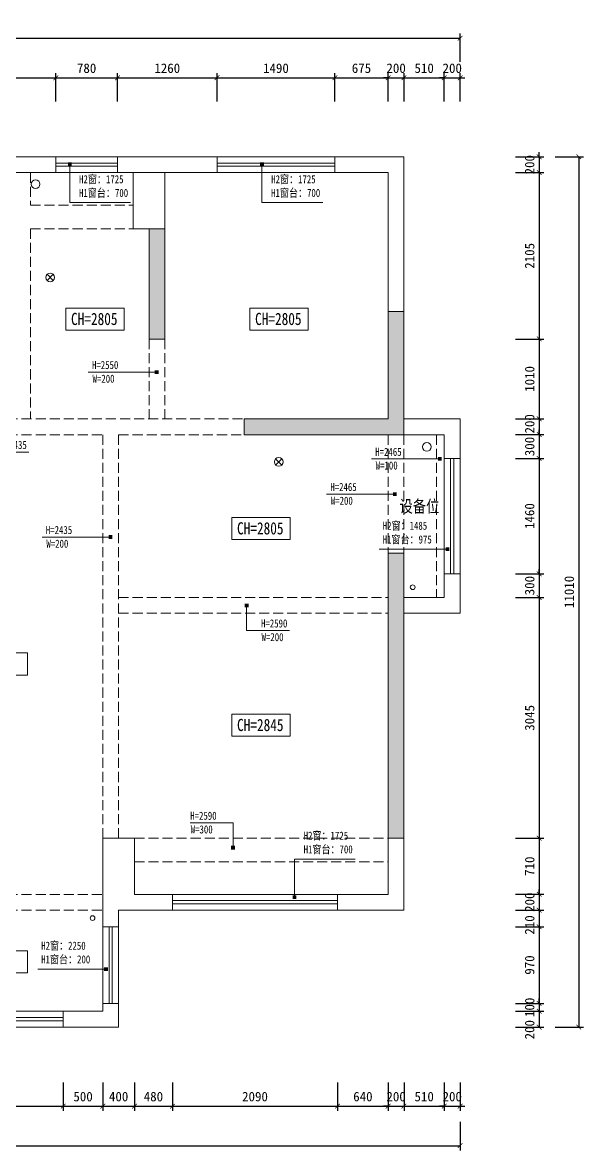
# Model space of a CAD drawing. Header units: millimetres. Extents: x -62697 to -46298, y 108369 to 122637.
# Drawn here: x -53393 to -46298, y 108369 to 122637 of the extents above; entities that cross this region are included whole.
import ezdxf

# ---------------------------------------------------------------- set-up
doc = ezdxf.new("R2010")
doc.units = ezdxf.units.MM
doc.linetypes.add('DASH', pattern=[8.89, 6.35, -2.54])
doc.linetypes.add('DASHED', pattern=[19.05, 12.7, -6.35])
doc.layers.get('Defpoints').update_dxf_attribs({"color": 250, "lineweight": 0})
for name, color, linetype, lineweight in [('BS-常规填充', 250, 'Continuous', 0), ('BS-柱', 5, 'Continuous', 0), ('BS-梁', 4, 'DASHED', 0), ('BS-窗', 3, 'Continuous', 0), ('DS-备用', 7, 'Continuous', 0), ('EM-给排水', 100, 'Continuous', 0), ('SH-文字', 50, 'Continuous', 0)]:
    doc.layers.add(name, color=color, linetype=linetype, lineweight=lineweight)
doc.layers.add('SH-尺寸', color=44, linetype='Continuous')
doc.styles.add('dop-S', font='SimSun.ttf')
doc.styles.add('仿宋', font='SimSun.ttf', dxfattribs={"width": 0.8})
doc.styles.add('宋体', font='SimSun.ttf', dxfattribs={"width": 0.8})
doc.dimstyles.new('60', dxfattribs={"dimscale": 60, "dimtxt": 2.5, "dimasz": 2, "dimexe": 1.25, "dimexo": 0.625, "dimtad": 1, "dimdec": 0, "dimdsep": 46, "dimtxsty": '宋体', "dimblk": 'ARCHTICK', "dimcen": 2.5, "dimclrd": 4, "dimclre": 4, "dimclrt": 2, "dimadec": 0, "dimazin": 0, "dimtfac": 1, "dimtdec": 0, "dimtix": 1, "dimtmove": 1, "dimatfit": 3, "dimfxl": 1, "dimarcsym": 0})
doc.dimstyles.new('dop.1：60', dxfattribs={"dimscale": 60, "dimtxt": 2, "dimasz": 1, "dimexe": 1, "dimexo": 1, "dimgap": 1, "dimtad": 1, "dimdec": 0, "dimrnd": 5, "dimdsep": 46, "dimtxsty": 'dop-S', "dimblk": 'ARCHTICK', "dimblk1": 'ARCHTICK', "dimblk2": 'ARCHTICK', "dimcen": 1, "dimclrd": 44, "dimclre": 44, "dimclrt": 50, "dimadec": 0, "dimazin": 0, "dimtfac": 1, "dimtdec": 0, "dimtix": 1, "dimtmove": 2, "dimatfit": 3, "dimldrblk": 'DOT', "dimfxl": 5, "dimfxlon": 1, "dimarcsym": 0})

# ---------------------------------------------------------------- blocks, each defined once
blk = doc.blocks.new('_ArchTick')
at = {"color": 44, "linetype": 'ByBlock', "const_width": 0.15}
blk.add_lwpolyline([(-0.5, -0.5), (0.5, 0.5)], dxfattribs=at)
blk = doc.blocks.new('*D12')
at = {"layer": 'Defpoints', "color": 0, "transparency": 16777216}
for p in [(-52973, 121939), (-54308, 121579), (-52973, 121579)]:
    blk.add_point(p, dxfattribs=at)
at = {"layer": 'SH-尺寸', "color": 44, "lineweight": -2, "transparency": 16777216}
for p, q in [((-54308, 121639), (-54308, 121999)), ((-52973, 121639), (-52973, 121999)), ((-54308, 121939), (-52973, 121939))]:
    blk.add_line(p, q, dxfattribs=at)
at = {"layer": 'SH-尺寸', "color": 44, "lineweight": -2, "transparency": 16777216, "xscale": 60, "yscale": 60, "zscale": 60, "rotation": 180}
blk.add_blockref('_ArchTick', (-54308, 121939), dxfattribs=at)
at = {"layer": 'SH-尺寸', "color": 44, "lineweight": -2, "transparency": 16777216, "xscale": 60, "yscale": 60, "zscale": 60}
blk.add_blockref('_ArchTick', (-52973, 121939), dxfattribs=at)
at = {"layer": 'SH-尺寸', "color": 50, "transparency": 16777216, "insert": (-53641, 122059), "char_height": 120, "attachment_point": 5, "style": 'dop-S'}
blk.add_mtext('1335', dxfattribs=at)
blk = doc.blocks.new('_Dot')
at = {"color": 2, "linetype": 'ByBlock', "lineweight": -2}
blk.add_line((-0.5, 0), (-1, 0), dxfattribs=at)
at = {"color": 2, "linetype": 'ByBlock', "const_width": 0.5}
blk.add_lwpolyline([(-0.25, 0, 1), (0.25, 0, 1)], format="xyb", close=True, dxfattribs=at)
blk = doc.blocks.new('*D13')
at = {"layer": 'Defpoints', "color": 0, "transparency": 16777216}
for p in [(-52193, 121939), (-52973, 121579), (-52193, 121579)]:
    blk.add_point(p, dxfattribs=at)
at = {"layer": 'SH-尺寸', "color": 44, "lineweight": -2, "transparency": 16777216}
for p, q in [((-52973, 121639), (-52973, 121999)), ((-52193, 121639), (-52193, 121999)), ((-52973, 121939), (-52193, 121939))]:
    blk.add_line(p, q, dxfattribs=at)
at = {"layer": 'SH-尺寸', "color": 44, "lineweight": -2, "transparency": 16777216, "xscale": 60, "yscale": 60, "zscale": 60, "rotation": 180}
blk.add_blockref('_ArchTick', (-52973, 121939), dxfattribs=at)
at = {"layer": 'SH-尺寸', "color": 44, "lineweight": -2, "transparency": 16777216, "xscale": 60, "yscale": 60, "zscale": 60}
blk.add_blockref('_ArchTick', (-52193, 121939), dxfattribs=at)
at = {"layer": 'SH-尺寸', "color": 50, "transparency": 16777216, "insert": (-52583, 122059), "char_height": 120, "attachment_point": 5, "style": 'dop-S'}
blk.add_mtext('780', dxfattribs=at)
blk = doc.blocks.new('*D14')
at = {"layer": 'Defpoints', "color": 0, "transparency": 16777216}
for p in [(-50933, 121939), (-52193, 121579), (-50933, 121579)]:
    blk.add_point(p, dxfattribs=at)
at = {"layer": 'SH-尺寸', "color": 44, "lineweight": -2, "transparency": 16777216}
for p, q in [((-52193, 121639), (-52193, 121999)), ((-50933, 121639), (-50933, 121999)), ((-52193, 121939), (-50933, 121939))]:
    blk.add_line(p, q, dxfattribs=at)
at = {"layer": 'SH-尺寸', "color": 44, "lineweight": -2, "transparency": 16777216, "xscale": 60, "yscale": 60, "zscale": 60, "rotation": 180}
blk.add_blockref('_ArchTick', (-52193, 121939), dxfattribs=at)
at = {"layer": 'SH-尺寸', "color": 44, "lineweight": -2, "transparency": 16777216, "xscale": 60, "yscale": 60, "zscale": 60}
blk.add_blockref('_ArchTick', (-50933, 121939), dxfattribs=at)
at = {"layer": 'SH-尺寸', "color": 50, "transparency": 16777216, "insert": (-51563, 122059), "char_height": 120, "attachment_point": 5, "style": 'dop-S'}
blk.add_mtext('1260', dxfattribs=at)
blk = doc.blocks.new('*D15')
at = {"layer": 'Defpoints', "color": 0, "transparency": 16777216}
for p in [(-49443, 121939), (-50933, 121579), (-49443, 121579)]:
    blk.add_point(p, dxfattribs=at)
at = {"layer": 'SH-尺寸', "color": 44, "lineweight": -2, "transparency": 16777216}
for p, q in [((-50933, 121639), (-50933, 121999)), ((-49443, 121639), (-49443, 121999)), ((-50933, 121939), (-49443, 121939))]:
    blk.add_line(p, q, dxfattribs=at)
at = {"layer": 'SH-尺寸', "color": 44, "lineweight": -2, "transparency": 16777216, "xscale": 60, "yscale": 60, "zscale": 60, "rotation": 180}
blk.add_blockref('_ArchTick', (-50933, 121939), dxfattribs=at)
at = {"layer": 'SH-尺寸', "color": 44, "lineweight": -2, "transparency": 16777216, "xscale": 60, "yscale": 60, "zscale": 60}
blk.add_blockref('_ArchTick', (-49443, 121939), dxfattribs=at)
at = {"layer": 'SH-尺寸', "color": 50, "transparency": 16777216, "insert": (-50188, 122059), "char_height": 120, "attachment_point": 5, "style": 'dop-S'}
blk.add_mtext('1490', dxfattribs=at)
blk = doc.blocks.new('*D16')
at = {"layer": 'Defpoints', "color": 0, "transparency": 16777216}
for p in [(-48768, 121939), (-49443, 121579), (-48768, 121579)]:
    blk.add_point(p, dxfattribs=at)
at = {"layer": 'SH-尺寸', "color": 44, "lineweight": -2, "transparency": 16777216}
for p, q in [((-49443, 121639), (-49443, 121999)), ((-48768, 121639), (-48768, 121999)), ((-49443, 121939), (-48768, 121939))]:
    blk.add_line(p, q, dxfattribs=at)
at = {"layer": 'SH-尺寸', "color": 44, "lineweight": -2, "transparency": 16777216, "xscale": 60, "yscale": 60, "zscale": 60, "rotation": 180}
blk.add_blockref('_ArchTick', (-49443, 121939), dxfattribs=at)
at = {"layer": 'SH-尺寸', "color": 44, "lineweight": -2, "transparency": 16777216, "xscale": 60, "yscale": 60, "zscale": 60}
blk.add_blockref('_ArchTick', (-48768, 121939), dxfattribs=at)
at = {"layer": 'SH-尺寸', "color": 50, "transparency": 16777216, "insert": (-49106, 122059), "char_height": 120, "attachment_point": 5, "style": 'dop-S'}
blk.add_mtext('675', dxfattribs=at)
blk = doc.blocks.new('*D17')
at = {"layer": 'Defpoints', "color": 0, "transparency": 16777216}
for p in [(-48568, 121939), (-48768, 121579), (-48568, 121579)]:
    blk.add_point(p, dxfattribs=at)
at = {"layer": 'SH-尺寸', "color": 44, "lineweight": -2, "transparency": 16777216}
for p, q in [((-48768, 121639), (-48768, 121999)), ((-48568, 121639), (-48568, 121999)), ((-48768, 121939), (-48828, 121939)), ((-48768, 121939), (-48568, 121939)), ((-48568, 121939), (-48508, 121939))]:
    blk.add_line(p, q, dxfattribs=at)
at = {"layer": 'SH-尺寸', "color": 44, "lineweight": -2, "transparency": 16777216, "xscale": 60, "yscale": 60, "zscale": 60}
blk.add_blockref('_ArchTick', (-48768, 121939), dxfattribs=at)
at = {"layer": 'SH-尺寸', "color": 44, "lineweight": -2, "transparency": 16777216, "xscale": 60, "yscale": 60, "zscale": 60, "rotation": 180}
blk.add_blockref('_ArchTick', (-48568, 121939), dxfattribs=at)
at = {"layer": 'SH-尺寸', "color": 50, "transparency": 16777216, "insert": (-48668, 122059), "char_height": 120, "attachment_point": 5, "style": 'dop-S'}
blk.add_mtext('200', dxfattribs=at)
blk = doc.blocks.new('*D18')
at = {"layer": 'Defpoints', "color": 0, "transparency": 16777216}
for p in [(-48058, 121939), (-48568, 121579), (-48058, 121579)]:
    blk.add_point(p, dxfattribs=at)
at = {"layer": 'SH-尺寸', "color": 44, "lineweight": -2, "transparency": 16777216}
for p, q in [((-48568, 121639), (-48568, 121999)), ((-48058, 121639), (-48058, 121999)), ((-48568, 121939), (-48058, 121939))]:
    blk.add_line(p, q, dxfattribs=at)
at = {"layer": 'SH-尺寸', "color": 44, "lineweight": -2, "transparency": 16777216, "xscale": 60, "yscale": 60, "zscale": 60, "rotation": 180}
blk.add_blockref('_ArchTick', (-48568, 121939), dxfattribs=at)
at = {"layer": 'SH-尺寸', "color": 44, "lineweight": -2, "transparency": 16777216, "xscale": 60, "yscale": 60, "zscale": 60}
blk.add_blockref('_ArchTick', (-48058, 121939), dxfattribs=at)
at = {"layer": 'SH-尺寸', "color": 50, "transparency": 16777216, "insert": (-48313, 122059), "char_height": 120, "attachment_point": 5, "style": 'dop-S'}
blk.add_mtext('510', dxfattribs=at)
blk = doc.blocks.new('*D19')
at = {"layer": 'Defpoints', "color": 0, "transparency": 16777216}
for p in [(-47858, 121939), (-48058, 121579), (-47858, 121579)]:
    blk.add_point(p, dxfattribs=at)
at = {"layer": 'SH-尺寸', "color": 44, "lineweight": -2, "transparency": 16777216}
for p, q in [((-48058, 121639), (-48058, 121999)), ((-47858, 121639), (-47858, 121999)), ((-48058, 121939), (-48118, 121939)), ((-48058, 121939), (-47858, 121939)), ((-47858, 121939), (-47798, 121939))]:
    blk.add_line(p, q, dxfattribs=at)
at = {"layer": 'SH-尺寸', "color": 44, "lineweight": -2, "transparency": 16777216, "xscale": 60, "yscale": 60, "zscale": 60}
blk.add_blockref('_ArchTick', (-48058, 121939), dxfattribs=at)
at = {"layer": 'SH-尺寸', "color": 44, "lineweight": -2, "transparency": 16777216, "xscale": 60, "yscale": 60, "zscale": 60, "rotation": 180}
blk.add_blockref('_ArchTick', (-47858, 121939), dxfattribs=at)
at = {"layer": 'SH-尺寸', "color": 50, "transparency": 16777216, "insert": (-47958, 122059), "char_height": 120, "attachment_point": 5, "style": 'dop-S'}
blk.add_mtext('200', dxfattribs=at)
blk = doc.blocks.new('*D28')
at = {"layer": 'Defpoints', "color": 0, "transparency": 16777216}
for p in [(-55183, 109289), (-52878, 109289), (-52878, 108929)]:
    blk.add_point(p, dxfattribs=at)
at = {"layer": 'SH-尺寸', "color": 44, "lineweight": -2, "transparency": 16777216}
for p, q in [((-55183, 109229), (-55183, 108869)), ((-52878, 109229), (-52878, 108869)), ((-55183, 108929), (-52878, 108929))]:
    blk.add_line(p, q, dxfattribs=at)
at = {"layer": 'SH-尺寸', "color": 44, "lineweight": -2, "transparency": 16777216, "xscale": 60, "yscale": 60, "zscale": 60, "rotation": 180}
blk.add_blockref('_ArchTick', (-55183, 108929), dxfattribs=at)
at = {"layer": 'SH-尺寸', "color": 44, "lineweight": -2, "transparency": 16777216, "xscale": 60, "yscale": 60, "zscale": 60}
blk.add_blockref('_ArchTick', (-52878, 108929), dxfattribs=at)
at = {"layer": 'SH-尺寸', "color": 50, "transparency": 16777216, "insert": (-54031, 109049), "char_height": 120, "attachment_point": 5, "style": 'dop-S'}
blk.add_mtext('2305', dxfattribs=at)
blk = doc.blocks.new('*D29')
at = {"layer": 'Defpoints', "color": 0, "transparency": 16777216}
for p in [(-52878, 109289), (-52378, 109289), (-52378, 108929)]:
    blk.add_point(p, dxfattribs=at)
at = {"layer": 'SH-尺寸', "color": 44, "lineweight": -2, "transparency": 16777216}
for p, q in [((-52878, 109229), (-52878, 108869)), ((-52378, 109229), (-52378, 108869)), ((-52878, 108929), (-52378, 108929))]:
    blk.add_line(p, q, dxfattribs=at)
at = {"layer": 'SH-尺寸', "color": 44, "lineweight": -2, "transparency": 16777216, "xscale": 60, "yscale": 60, "zscale": 60, "rotation": 180}
blk.add_blockref('_ArchTick', (-52878, 108929), dxfattribs=at)
at = {"layer": 'SH-尺寸', "color": 44, "lineweight": -2, "transparency": 16777216, "xscale": 60, "yscale": 60, "zscale": 60}
blk.add_blockref('_ArchTick', (-52378, 108929), dxfattribs=at)
at = {"layer": 'SH-尺寸', "color": 50, "transparency": 16777216, "insert": (-52628, 109049), "char_height": 120, "attachment_point": 5, "style": 'dop-S'}
blk.add_mtext('500', dxfattribs=at)
blk = doc.blocks.new('*D30')
at = {"layer": 'Defpoints', "color": 0, "transparency": 16777216}
for p in [(-52378, 109289), (-51978, 109289), (-51978, 108929)]:
    blk.add_point(p, dxfattribs=at)
at = {"layer": 'SH-尺寸', "color": 44, "lineweight": -2, "transparency": 16777216}
for p, q in [((-52378, 109229), (-52378, 108869)), ((-51978, 109229), (-51978, 108869)), ((-52378, 108929), (-51978, 108929))]:
    blk.add_line(p, q, dxfattribs=at)
at = {"layer": 'SH-尺寸', "color": 44, "lineweight": -2, "transparency": 16777216, "xscale": 60, "yscale": 60, "zscale": 60, "rotation": 180}
blk.add_blockref('_ArchTick', (-52378, 108929), dxfattribs=at)
at = {"layer": 'SH-尺寸', "color": 44, "lineweight": -2, "transparency": 16777216, "xscale": 60, "yscale": 60, "zscale": 60}
blk.add_blockref('_ArchTick', (-51978, 108929), dxfattribs=at)
at = {"layer": 'SH-尺寸', "color": 50, "transparency": 16777216, "insert": (-52178, 109049), "char_height": 120, "attachment_point": 5, "style": 'dop-S'}
blk.add_mtext('400', dxfattribs=at)
blk = doc.blocks.new('*D31')
at = {"layer": 'Defpoints', "color": 0, "transparency": 16777216}
for p in [(-51978, 109289), (-51498, 109289), (-51498, 108929)]:
    blk.add_point(p, dxfattribs=at)
at = {"layer": 'SH-尺寸', "color": 44, "lineweight": -2, "transparency": 16777216}
for p, q in [((-51978, 109229), (-51978, 108869)), ((-51498, 109229), (-51498, 108869)), ((-51978, 108929), (-51498, 108929))]:
    blk.add_line(p, q, dxfattribs=at)
at = {"layer": 'SH-尺寸', "color": 44, "lineweight": -2, "transparency": 16777216, "xscale": 60, "yscale": 60, "zscale": 60, "rotation": 180}
blk.add_blockref('_ArchTick', (-51978, 108929), dxfattribs=at)
at = {"layer": 'SH-尺寸', "color": 44, "lineweight": -2, "transparency": 16777216, "xscale": 60, "yscale": 60, "zscale": 60}
blk.add_blockref('_ArchTick', (-51498, 108929), dxfattribs=at)
at = {"layer": 'SH-尺寸', "color": 50, "transparency": 16777216, "insert": (-51738, 109049), "char_height": 120, "attachment_point": 5, "style": 'dop-S'}
blk.add_mtext('480', dxfattribs=at)
blk = doc.blocks.new('*D32')
at = {"layer": 'Defpoints', "color": 0, "transparency": 16777216}
for p in [(-51498, 109289), (-49408, 109289), (-49408, 108929)]:
    blk.add_point(p, dxfattribs=at)
at = {"layer": 'SH-尺寸', "color": 44, "lineweight": -2, "transparency": 16777216}
for p, q in [((-51498, 109229), (-51498, 108869)), ((-49408, 109229), (-49408, 108869)), ((-51498, 108929), (-49408, 108929))]:
    blk.add_line(p, q, dxfattribs=at)
at = {"layer": 'SH-尺寸', "color": 44, "lineweight": -2, "transparency": 16777216, "xscale": 60, "yscale": 60, "zscale": 60, "rotation": 180}
blk.add_blockref('_ArchTick', (-51498, 108929), dxfattribs=at)
at = {"layer": 'SH-尺寸', "color": 44, "lineweight": -2, "transparency": 16777216, "xscale": 60, "yscale": 60, "zscale": 60}
blk.add_blockref('_ArchTick', (-49408, 108929), dxfattribs=at)
at = {"layer": 'SH-尺寸', "color": 50, "transparency": 16777216, "insert": (-50453, 109049), "char_height": 120, "attachment_point": 5, "style": 'dop-S'}
blk.add_mtext('2090', dxfattribs=at)
blk = doc.blocks.new('*D33')
at = {"layer": 'Defpoints', "color": 0, "transparency": 16777216}
for p in [(-49408, 109289), (-48768, 109289), (-48768, 108929)]:
    blk.add_point(p, dxfattribs=at)
at = {"layer": 'SH-尺寸', "color": 44, "lineweight": -2, "transparency": 16777216}
for p, q in [((-49408, 109229), (-49408, 108869)), ((-48768, 109229), (-48768, 108869)), ((-49408, 108929), (-48768, 108929))]:
    blk.add_line(p, q, dxfattribs=at)
at = {"layer": 'SH-尺寸', "color": 44, "lineweight": -2, "transparency": 16777216, "xscale": 60, "yscale": 60, "zscale": 60, "rotation": 180}
blk.add_blockref('_ArchTick', (-49408, 108929), dxfattribs=at)
at = {"layer": 'SH-尺寸', "color": 44, "lineweight": -2, "transparency": 16777216, "xscale": 60, "yscale": 60, "zscale": 60}
blk.add_blockref('_ArchTick', (-48768, 108929), dxfattribs=at)
at = {"layer": 'SH-尺寸', "color": 50, "transparency": 16777216, "insert": (-49088, 109049), "char_height": 120, "attachment_point": 5, "style": 'dop-S'}
blk.add_mtext('640', dxfattribs=at)
blk = doc.blocks.new('*D34')
at = {"layer": 'Defpoints', "color": 0, "transparency": 16777216}
for p in [(-48768, 109289), (-48568, 109289), (-48568, 108929)]:
    blk.add_point(p, dxfattribs=at)
at = {"layer": 'SH-尺寸', "color": 44, "lineweight": -2, "transparency": 16777216}
for p, q in [((-48768, 109229), (-48768, 108869)), ((-48568, 109229), (-48568, 108869)), ((-48768, 108929), (-48828, 108929)), ((-48768, 108929), (-48568, 108929)), ((-48568, 108929), (-48508, 108929))]:
    blk.add_line(p, q, dxfattribs=at)
at = {"layer": 'SH-尺寸', "color": 44, "lineweight": -2, "transparency": 16777216, "xscale": 60, "yscale": 60, "zscale": 60}
blk.add_blockref('_ArchTick', (-48768, 108929), dxfattribs=at)
at = {"layer": 'SH-尺寸', "color": 44, "lineweight": -2, "transparency": 16777216, "xscale": 60, "yscale": 60, "zscale": 60, "rotation": 180}
blk.add_blockref('_ArchTick', (-48568, 108929), dxfattribs=at)
at = {"layer": 'SH-尺寸', "color": 50, "transparency": 16777216, "insert": (-48668, 109049), "char_height": 120, "attachment_point": 5, "style": 'dop-S'}
blk.add_mtext('200', dxfattribs=at)
blk = doc.blocks.new('*D45')
at = {"layer": 'Defpoints', "color": 0, "transparency": 16777216}
for p in [(-47218, 120939), (-47218, 120739), (-46858, 120739)]:
    blk.add_point(p, dxfattribs=at)
at = {"layer": 'SH-尺寸', "color": 44, "lineweight": -2, "transparency": 16777216}
for p, q in [((-47158, 120939), (-46798, 120939)), ((-46858, 120939), (-46858, 120999)), ((-46858, 120939), (-46858, 120739)), ((-47158, 120739), (-46798, 120739)), ((-46858, 120739), (-46858, 120679))]:
    blk.add_line(p, q, dxfattribs=at)
at = {"layer": 'SH-尺寸', "color": 44, "lineweight": -2, "transparency": 16777216, "xscale": 60, "yscale": 60, "zscale": 60}
for p, rotation in [((-46858, 120939), 270), ((-46858, 120739), 90)]:
    blk.add_blockref('_ArchTick', p, dxfattribs=dict(at, rotation=rotation))
at = {"layer": 'SH-尺寸', "color": 50, "transparency": 16777216, "insert": (-46978, 120839), "char_height": 120, "attachment_point": 5, "rotation": 90, "style": 'dop-S'}
blk.add_mtext('200', dxfattribs=at)
blk = doc.blocks.new('*D46')
at = {"layer": 'Defpoints', "color": 0, "transparency": 16777216}
for p in [(-47218, 120739), (-47218, 118634), (-46858, 118634)]:
    blk.add_point(p, dxfattribs=at)
at = {"layer": 'SH-尺寸', "color": 44, "lineweight": -2, "transparency": 16777216}
for p, q in [((-47158, 120739), (-46798, 120739)), ((-46858, 120739), (-46858, 118634)), ((-47158, 118634), (-46798, 118634))]:
    blk.add_line(p, q, dxfattribs=at)
at = {"layer": 'SH-尺寸', "color": 44, "lineweight": -2, "transparency": 16777216, "xscale": 60, "yscale": 60, "zscale": 60}
for p, rotation in [((-46858, 120739), 90), ((-46858, 118634), 270)]:
    blk.add_blockref('_ArchTick', p, dxfattribs=dict(at, rotation=rotation))
at = {"layer": 'SH-尺寸', "color": 50, "transparency": 16777216, "insert": (-46978, 119686), "char_height": 120, "attachment_point": 5, "rotation": 90, "style": 'dop-S'}
blk.add_mtext('2105', dxfattribs=at)
blk = doc.blocks.new('*D47')
at = {"layer": 'Defpoints', "color": 0, "transparency": 16777216}
for p in [(-47218, 118634), (-47218, 117624), (-46858, 117624)]:
    blk.add_point(p, dxfattribs=at)
at = {"layer": 'SH-尺寸', "color": 44, "lineweight": -2, "transparency": 16777216}
for p, q in [((-47158, 118634), (-46798, 118634)), ((-46858, 118634), (-46858, 117624)), ((-47158, 117624), (-46798, 117624))]:
    blk.add_line(p, q, dxfattribs=at)
at = {"layer": 'SH-尺寸', "color": 44, "lineweight": -2, "transparency": 16777216, "xscale": 60, "yscale": 60, "zscale": 60}
for p, rotation in [((-46858, 118634), 90), ((-46858, 117624), 270)]:
    blk.add_blockref('_ArchTick', p, dxfattribs=dict(at, rotation=rotation))
at = {"layer": 'SH-尺寸', "color": 50, "transparency": 16777216, "insert": (-46978, 118129), "char_height": 120, "attachment_point": 5, "rotation": 90, "style": 'dop-S'}
blk.add_mtext('1010', dxfattribs=at)
blk = doc.blocks.new('*D48')
at = {"layer": 'Defpoints', "color": 0, "transparency": 16777216}
for p in [(-47218, 117624), (-47218, 117424), (-46858, 117424)]:
    blk.add_point(p, dxfattribs=at)
at = {"layer": 'SH-尺寸', "color": 44, "lineweight": -2, "transparency": 16777216}
for p, q in [((-47158, 117624), (-46798, 117624)), ((-46858, 117624), (-46858, 117424)), ((-47158, 117424), (-46798, 117424))]:
    blk.add_line(p, q, dxfattribs=at)
at = {"layer": 'SH-尺寸', "color": 44, "lineweight": -2, "transparency": 16777216, "xscale": 60, "yscale": 60, "zscale": 60}
for p, rotation in [((-46858, 117624), 90), ((-46858, 117424), 270)]:
    blk.add_blockref('_ArchTick', p, dxfattribs=dict(at, rotation=rotation))
at = {"layer": 'SH-尺寸', "color": 50, "transparency": 16777216, "insert": (-46978, 117561), "char_height": 120, "attachment_point": 5, "rotation": 90, "style": 'dop-S'}
blk.add_mtext('200', dxfattribs=at)
blk = doc.blocks.new('*D49')
at = {"layer": 'Defpoints', "color": 0, "transparency": 16777216}
for p in [(-47218, 117424), (-47218, 117124), (-46858, 117124)]:
    blk.add_point(p, dxfattribs=at)
at = {"layer": 'SH-尺寸', "color": 44, "lineweight": -2, "transparency": 16777216}
for p, q in [((-46858, 117424), (-46858, 117484)), ((-47158, 117424), (-46798, 117424)), ((-46858, 117424), (-46858, 117124)), ((-47158, 117124), (-46798, 117124)), ((-46858, 117124), (-46858, 117064))]:
    blk.add_line(p, q, dxfattribs=at)
at = {"layer": 'SH-尺寸', "color": 44, "lineweight": -2, "transparency": 16777216, "xscale": 60, "yscale": 60, "zscale": 60}
for p, rotation in [((-46858, 117424), 270), ((-46858, 117124), 90)]:
    blk.add_blockref('_ArchTick', p, dxfattribs=dict(at, rotation=rotation))
at = {"layer": 'SH-尺寸', "color": 50, "transparency": 16777216, "insert": (-46978, 117274), "char_height": 120, "attachment_point": 5, "rotation": 90, "style": 'dop-S'}
blk.add_mtext('300', dxfattribs=at)
blk = doc.blocks.new('*D50')
at = {"layer": 'Defpoints', "color": 0, "transparency": 16777216}
for p in [(-47218, 117124), (-47218, 115664), (-46858, 115664)]:
    blk.add_point(p, dxfattribs=at)
at = {"layer": 'SH-尺寸', "color": 44, "lineweight": -2, "transparency": 16777216}
for p, q in [((-47158, 117124), (-46798, 117124)), ((-46858, 117124), (-46858, 115664)), ((-47158, 115664), (-46798, 115664))]:
    blk.add_line(p, q, dxfattribs=at)
at = {"layer": 'SH-尺寸', "color": 44, "lineweight": -2, "transparency": 16777216, "xscale": 60, "yscale": 60, "zscale": 60}
for p, rotation in [((-46858, 117124), 90), ((-46858, 115664), 270)]:
    blk.add_blockref('_ArchTick', p, dxfattribs=dict(at, rotation=rotation))
at = {"layer": 'SH-尺寸', "color": 50, "transparency": 16777216, "insert": (-46978, 116394), "char_height": 120, "attachment_point": 5, "rotation": 90, "style": 'dop-S'}
blk.add_mtext('1460', dxfattribs=at)
blk = doc.blocks.new('*D51')
at = {"layer": 'Defpoints', "color": 0, "transparency": 16777216}
for p in [(-47218, 115664), (-47218, 115364), (-46858, 115364)]:
    blk.add_point(p, dxfattribs=at)
at = {"layer": 'SH-尺寸', "color": 44, "lineweight": -2, "transparency": 16777216}
for p, q in [((-46858, 115664), (-46858, 115724)), ((-47158, 115664), (-46798, 115664)), ((-46858, 115664), (-46858, 115364)), ((-47158, 115364), (-46798, 115364)), ((-46858, 115364), (-46858, 115304))]:
    blk.add_line(p, q, dxfattribs=at)
at = {"layer": 'SH-尺寸', "color": 44, "lineweight": -2, "transparency": 16777216, "xscale": 60, "yscale": 60, "zscale": 60}
for p, rotation in [((-46858, 115664), 270), ((-46858, 115364), 90)]:
    blk.add_blockref('_ArchTick', p, dxfattribs=dict(at, rotation=rotation))
at = {"layer": 'SH-尺寸', "color": 50, "transparency": 16777216, "insert": (-46978, 115514), "char_height": 120, "attachment_point": 5, "rotation": 90, "style": 'dop-S'}
blk.add_mtext('300', dxfattribs=at)
blk = doc.blocks.new('*D52')
at = {"layer": 'Defpoints', "color": 0, "transparency": 16777216}
for p in [(-47218, 115364), (-47218, 112319), (-46858, 112319)]:
    blk.add_point(p, dxfattribs=at)
at = {"layer": 'SH-尺寸', "color": 44, "lineweight": -2, "transparency": 16777216}
for p, q in [((-47158, 115364), (-46798, 115364)), ((-46858, 115364), (-46858, 112319)), ((-47158, 112319), (-46798, 112319))]:
    blk.add_line(p, q, dxfattribs=at)
at = {"layer": 'SH-尺寸', "color": 44, "lineweight": -2, "transparency": 16777216, "xscale": 60, "yscale": 60, "zscale": 60}
for p, rotation in [((-46858, 115364), 90), ((-46858, 112319), 270)]:
    blk.add_blockref('_ArchTick', p, dxfattribs=dict(at, rotation=rotation))
at = {"layer": 'SH-尺寸', "color": 50, "transparency": 16777216, "insert": (-46978, 113841), "char_height": 120, "attachment_point": 5, "rotation": 90, "style": 'dop-S'}
blk.add_mtext('3045', dxfattribs=at)
blk = doc.blocks.new('*D53')
at = {"layer": 'Defpoints', "color": 0, "transparency": 16777216}
for p in [(-47218, 112319), (-47218, 111609), (-46858, 111609)]:
    blk.add_point(p, dxfattribs=at)
at = {"layer": 'SH-尺寸', "color": 44, "lineweight": -2, "transparency": 16777216}
for p, q in [((-47158, 112319), (-46798, 112319)), ((-46858, 112319), (-46858, 111609)), ((-47158, 111609), (-46798, 111609))]:
    blk.add_line(p, q, dxfattribs=at)
at = {"layer": 'SH-尺寸', "color": 44, "lineweight": -2, "transparency": 16777216, "xscale": 60, "yscale": 60, "zscale": 60}
for p, rotation in [((-46858, 112319), 90), ((-46858, 111609), 270)]:
    blk.add_blockref('_ArchTick', p, dxfattribs=dict(at, rotation=rotation))
at = {"layer": 'SH-尺寸', "color": 50, "transparency": 16777216, "insert": (-46978, 111964), "char_height": 120, "attachment_point": 5, "rotation": 90, "style": 'dop-S'}
blk.add_mtext('710', dxfattribs=at)
blk = doc.blocks.new('*D54')
at = {"layer": 'Defpoints', "color": 0, "transparency": 16777216}
for p in [(-47218, 111609), (-47218, 111409), (-46858, 111409)]:
    blk.add_point(p, dxfattribs=at)
at = {"layer": 'SH-尺寸', "color": 44, "lineweight": -2, "transparency": 16777216}
for p, q in [((-47158, 111609), (-46798, 111609)), ((-46858, 111609), (-46858, 111669)), ((-46858, 111609), (-46858, 111409)), ((-47158, 111409), (-46798, 111409)), ((-46858, 111409), (-46858, 111349))]:
    blk.add_line(p, q, dxfattribs=at)
at = {"layer": 'SH-尺寸', "color": 44, "lineweight": -2, "transparency": 16777216, "xscale": 60, "yscale": 60, "zscale": 60}
for p, rotation in [((-46858, 111609), 270), ((-46858, 111409), 90)]:
    blk.add_blockref('_ArchTick', p, dxfattribs=dict(at, rotation=rotation))
at = {"layer": 'SH-尺寸', "color": 50, "transparency": 16777216, "insert": (-46978, 111509), "char_height": 120, "attachment_point": 5, "rotation": 90, "style": 'dop-S'}
blk.add_mtext('200', dxfattribs=at)
blk = doc.blocks.new('*D55')
at = {"layer": 'Defpoints', "color": 0, "transparency": 16777216}
for p in [(-47218, 111409), (-47218, 111199), (-46858, 111199)]:
    blk.add_point(p, dxfattribs=at)
at = {"layer": 'SH-尺寸', "color": 44, "lineweight": -2, "transparency": 16777216}
for p, q in [((-47158, 111409), (-46798, 111409)), ((-46858, 111409), (-46858, 111199)), ((-47158, 111199), (-46798, 111199))]:
    blk.add_line(p, q, dxfattribs=at)
at = {"layer": 'SH-尺寸', "color": 44, "lineweight": -2, "transparency": 16777216, "xscale": 60, "yscale": 60, "zscale": 60}
for p, rotation in [((-46858, 111409), 90), ((-46858, 111199), 270)]:
    blk.add_blockref('_ArchTick', p, dxfattribs=dict(at, rotation=rotation))
at = {"layer": 'SH-尺寸', "color": 50, "transparency": 16777216, "insert": (-46978, 111221), "char_height": 120, "attachment_point": 5, "rotation": 90, "style": 'dop-S'}
blk.add_mtext('210', dxfattribs=at)
blk = doc.blocks.new('*D56')
at = {"layer": 'Defpoints', "color": 0, "transparency": 16777216}
for p in [(-47218, 111199), (-47218, 110229), (-46858, 110229)]:
    blk.add_point(p, dxfattribs=at)
at = {"layer": 'SH-尺寸', "color": 44, "lineweight": -2, "transparency": 16777216}
for p, q in [((-47158, 111199), (-46798, 111199)), ((-46858, 111199), (-46858, 110229)), ((-47158, 110229), (-46798, 110229))]:
    blk.add_line(p, q, dxfattribs=at)
at = {"layer": 'SH-尺寸', "color": 44, "lineweight": -2, "transparency": 16777216, "xscale": 60, "yscale": 60, "zscale": 60}
for p, rotation in [((-46858, 111199), 90), ((-46858, 110229), 270)]:
    blk.add_blockref('_ArchTick', p, dxfattribs=dict(at, rotation=rotation))
at = {"layer": 'SH-尺寸', "color": 50, "transparency": 16777216, "insert": (-46978, 110714), "char_height": 120, "attachment_point": 5, "rotation": 90, "style": 'dop-S'}
blk.add_mtext('970', dxfattribs=at)
blk = doc.blocks.new('*D57')
at = {"layer": 'Defpoints', "color": 0, "transparency": 16777216}
for p in [(-47218, 110229), (-47218, 110129), (-46858, 110129)]:
    blk.add_point(p, dxfattribs=at)
at = {"layer": 'SH-尺寸', "color": 44, "lineweight": -2, "transparency": 16777216}
for p, q in [((-47158, 110229), (-46798, 110229)), ((-46858, 110229), (-46858, 110289)), ((-46858, 110229), (-46858, 110129)), ((-47158, 110129), (-46798, 110129)), ((-46858, 110129), (-46858, 110069))]:
    blk.add_line(p, q, dxfattribs=at)
at = {"layer": 'SH-尺寸', "color": 44, "lineweight": -2, "transparency": 16777216, "xscale": 60, "yscale": 60, "zscale": 60}
for p, rotation in [((-46858, 110229), 270), ((-46858, 110129), 90)]:
    blk.add_blockref('_ArchTick', p, dxfattribs=dict(at, rotation=rotation))
at = {"layer": 'SH-尺寸', "color": 50, "transparency": 16777216, "insert": (-46978, 110179), "char_height": 120, "attachment_point": 5, "rotation": 90, "style": 'dop-S'}
blk.add_mtext('100', dxfattribs=at)
blk = doc.blocks.new('*D58')
at = {"layer": 'Defpoints', "color": 0, "transparency": 16777216}
for p in [(-47218, 110129), (-47218, 109929), (-46858, 109929)]:
    blk.add_point(p, dxfattribs=at)
at = {"layer": 'SH-尺寸', "color": 44, "lineweight": -2, "transparency": 16777216}
for p, q in [((-47158, 110129), (-46798, 110129)), ((-46858, 110129), (-46858, 109929)), ((-47158, 109929), (-46798, 109929))]:
    blk.add_line(p, q, dxfattribs=at)
at = {"layer": 'SH-尺寸', "color": 44, "lineweight": -2, "transparency": 16777216, "xscale": 60, "yscale": 60, "zscale": 60}
for p, rotation in [((-46858, 110129), 90), ((-46858, 109929), 270)]:
    blk.add_blockref('_ArchTick', p, dxfattribs=dict(at, rotation=rotation))
at = {"layer": 'SH-尺寸', "color": 50, "transparency": 16777216, "insert": (-46978, 109896), "char_height": 120, "attachment_point": 5, "rotation": 90, "style": 'dop-S'}
blk.add_mtext('200', dxfattribs=at)
blk = doc.blocks.new('*D59')
at = {"layer": 'Defpoints', "color": 0, "transparency": 16777216}
for p in [(-48568, 109289), (-48058, 109289), (-48058, 108929)]:
    blk.add_point(p, dxfattribs=at)
at = {"layer": 'SH-尺寸', "color": 44, "lineweight": -2, "transparency": 16777216}
for p, q in [((-48568, 109229), (-48568, 108869)), ((-48058, 109229), (-48058, 108869)), ((-48568, 108929), (-48058, 108929))]:
    blk.add_line(p, q, dxfattribs=at)
at = {"layer": 'SH-尺寸', "color": 44, "lineweight": -2, "transparency": 16777216, "xscale": 60, "yscale": 60, "zscale": 60, "rotation": 180}
blk.add_blockref('_ArchTick', (-48568, 108929), dxfattribs=at)
at = {"layer": 'SH-尺寸', "color": 44, "lineweight": -2, "transparency": 16777216, "xscale": 60, "yscale": 60, "zscale": 60}
blk.add_blockref('_ArchTick', (-48058, 108929), dxfattribs=at)
at = {"layer": 'SH-尺寸', "color": 50, "transparency": 16777216, "insert": (-48313, 109049), "char_height": 120, "attachment_point": 5, "style": 'dop-S'}
blk.add_mtext('510', dxfattribs=at)
blk = doc.blocks.new('*D60')
at = {"layer": 'Defpoints', "color": 0, "transparency": 16777216}
for p in [(-48058, 109289), (-47858, 109289), (-47858, 108929)]:
    blk.add_point(p, dxfattribs=at)
at = {"layer": 'SH-尺寸', "color": 44, "lineweight": -2, "transparency": 16777216}
for p, q in [((-48058, 109229), (-48058, 108869)), ((-47858, 109229), (-47858, 108869)), ((-48058, 108929), (-48118, 108929)), ((-48058, 108929), (-47858, 108929)), ((-47858, 108929), (-47798, 108929))]:
    blk.add_line(p, q, dxfattribs=at)
at = {"layer": 'SH-尺寸', "color": 44, "lineweight": -2, "transparency": 16777216, "xscale": 60, "yscale": 60, "zscale": 60}
blk.add_blockref('_ArchTick', (-48058, 108929), dxfattribs=at)
at = {"layer": 'SH-尺寸', "color": 44, "lineweight": -2, "transparency": 16777216, "xscale": 60, "yscale": 60, "zscale": 60, "rotation": 180}
blk.add_blockref('_ArchTick', (-47858, 108929), dxfattribs=at)
at = {"layer": 'SH-尺寸', "color": 50, "transparency": 16777216, "insert": (-47958, 109049), "char_height": 120, "attachment_point": 5, "style": 'dop-S'}
blk.add_mtext('200', dxfattribs=at)
blk = doc.blocks.new('*D61')
at = {"layer": 'Defpoints', "color": 0, "transparency": 16777216}
for p in [(-47858, 122439), (-60998, 122079), (-47858, 122079)]:
    blk.add_point(p, dxfattribs=at)
at = {"layer": 'SH-尺寸', "color": 44, "lineweight": -2, "transparency": 16777216}
for p, q in [((-60998, 122139), (-60998, 122499)), ((-60998, 122439), (-47858, 122439)), ((-47858, 122139), (-47858, 122499))]:
    blk.add_line(p, q, dxfattribs=at)
at = {"layer": 'SH-尺寸', "color": 44, "lineweight": -2, "transparency": 16777216, "xscale": 60, "yscale": 60, "zscale": 60, "rotation": 180}
blk.add_blockref('_ArchTick', (-60998, 122439), dxfattribs=at)
at = {"layer": 'SH-尺寸', "color": 44, "lineweight": -2, "transparency": 16777216, "xscale": 60, "yscale": 60, "zscale": 60}
blk.add_blockref('_ArchTick', (-47858, 122439), dxfattribs=at)
at = {"layer": 'SH-尺寸', "color": 50, "transparency": 16777216, "insert": (-54428, 122559), "char_height": 120, "attachment_point": 5, "style": 'dop-S'}
blk.add_mtext('13140', dxfattribs=at)
blk = doc.blocks.new('*D62')
at = {"layer": 'Defpoints', "color": 0, "transparency": 16777216}
for p in [(-60998, 108789), (-47858, 108789), (-47858, 108429)]:
    blk.add_point(p, dxfattribs=at)
at = {"layer": 'SH-尺寸', "color": 44, "lineweight": -2, "transparency": 16777216}
for p, q in [((-60998, 108729), (-60998, 108369)), ((-47858, 108729), (-47858, 108369)), ((-60998, 108429), (-47858, 108429))]:
    blk.add_line(p, q, dxfattribs=at)
at = {"layer": 'SH-尺寸', "color": 44, "lineweight": -2, "transparency": 16777216, "xscale": 60, "yscale": 60, "zscale": 60, "rotation": 180}
blk.add_blockref('_ArchTick', (-60998, 108429), dxfattribs=at)
at = {"layer": 'SH-尺寸', "color": 44, "lineweight": -2, "transparency": 16777216, "xscale": 60, "yscale": 60, "zscale": 60}
blk.add_blockref('_ArchTick', (-47858, 108429), dxfattribs=at)
at = {"layer": 'SH-尺寸', "color": 50, "transparency": 16777216, "insert": (-54428, 108549), "char_height": 120, "attachment_point": 5, "style": 'dop-S'}
blk.add_mtext('13140', dxfattribs=at)
blk = doc.blocks.new('*D64')
at = {"layer": 'Defpoints', "color": 0, "transparency": 16777216}
for p in [(-46718, 120939), (-46718, 109929), (-46358, 109929)]:
    blk.add_point(p, dxfattribs=at)
at = {"layer": 'SH-尺寸', "color": 44, "lineweight": -2, "transparency": 16777216}
for p, q in [((-46658, 120939), (-46298, 120939)), ((-46358, 120939), (-46358, 109929)), ((-46658, 109929), (-46298, 109929))]:
    blk.add_line(p, q, dxfattribs=at)
at = {"layer": 'SH-尺寸', "color": 44, "lineweight": -2, "transparency": 16777216, "xscale": 60, "yscale": 60, "zscale": 60}
for p, rotation in [((-46358, 120939), 90), ((-46358, 109929), 270)]:
    blk.add_blockref('_ArchTick', p, dxfattribs=dict(at, rotation=rotation))
at = {"layer": 'SH-尺寸', "color": 50, "transparency": 16777216, "insert": (-46478, 115434), "char_height": 120, "attachment_point": 5, "rotation": 90, "style": 'dop-S'}
blk.add_mtext('11010', dxfattribs=at)
blk = doc.blocks.new('dop_0317214928')
at = {"layer": 'EM-给排水', "ltscale": 0.5}
for p, q in [((-39, -39), (39, 39)), ((39, -39), (-39, 39))]:
    blk.add_line(p, q, dxfattribs=at)
blk.add_circle((0, 0), 55, dxfattribs=at)
blk = doc.blocks.new('SH-层高标注')
at = {"layer": 'SH-文字', "color": 1}
for points in [[(-52848, 119026), (-52110, 119026), (-52110, 118745), (-52848, 118745)], [(-50520, 119026), (-49781, 119026), (-49781, 118745), (-50520, 118745)], [(-50748, 116376), (-50010, 116376), (-50010, 116096), (-50748, 116096)], [(-54067, 114662), (-53329, 114662), (-53329, 114382), (-54067, 114382)], [(-50748, 113888), (-50010, 113888), (-50010, 113608), (-50748, 113608)], [(-54067, 110895), (-53329, 110895), (-53329, 110615), (-54067, 110615)]]:
    blk.add_lwpolyline(points, close=True, dxfattribs=at)
at = {"layer": 'SH-文字', "style": '仿宋', "width": 0.8}
for s, p in [('CH=2805', (-52780, 118811)), ('CH=2805', (-50452, 118811)), ('CH=2805', (-50680, 116162)), ('CH=2845', (-50680, 113674))]:
    blk.add_text(s, height=154.3, dxfattribs=at).set_placement(p)
blk = doc.blocks.new('SH-梁标注')
at = {"layer": 'SH-文字', "char_height": 102.1, "attachment_point": 1, "style": '仿宋'}
for s, insert, width in [('H=2550', (-52515, 118356), 342.79), ('H=2435', (-53673, 117345), 341.42), ('H=2465', (-48932, 117258), 342.79), ('H=2465', (-49500, 116813), 342.79), ('H=2435', (-53099, 116269), 342.79), ('H=2590', (-50377, 115087), 341.42), ('W=200', (-50370, 114914), 285.28), ('H=2590', (-51272, 112654), 341.42), ('W=300', (-51266, 112481), 285.28)]:
    blk.add_mtext(s, dxfattribs=dict(at, insert=insert, width=width))
for s, insert in [('W=200 ', (-52508, 118183)), ('W=100 ', (-48926, 117085)), ('W=200 ', (-49494, 116639)), ('W=200 ', (-53092, 116096))]:
    blk.add_mtext(s, dxfattribs=dict(at, insert=insert))
at = {"layer": 'SH-文字'}
for points in [[(-51697, 118215), (-52562, 118215)], [(-53855, 117519), (-53855, 117204), (-53312, 117204)], [(-48115, 117117), (-48979, 117117)], [(-48683, 116672), (-49547, 116672)], [(-52281, 116129), (-53145, 116129)], [(-50559, 115262), (-50559, 114947), (-50015, 114947)], [(-50731, 112199), (-50731, 112514), (-51275, 112514)]]:
    blk.add_leader(points, dimstyle='60', override={"dimasz": 0.8, "dimtad": 0, "dimclrd": 8, "dimldrblk": 'BoxFilled'}, dxfattribs=at)
blk = doc.blocks.new('SH-窗标注')
at = {"layer": 'SH-文字', "char_height": 102.1, "attachment_point": 3, "style": '仿宋'}
for s, insert in [('H2窗：1725', (-52116, 120706)), ('H2窗：1725', (-49686, 120706)), ('H1窗台：700', (-52058, 120533)), ('H1窗台：700', (-49628, 120533)), ('H2窗：1485', (-48275, 116323)), ('H1窗台：975', (-48217, 116149)), ('H2窗：1725', (-49275, 112402)), ('H1窗台：700', (-49217, 112229)), ('H2窗：2250', (-52595, 111010)), ('H1窗台：200', (-52537, 110837))]:
    blk.add_mtext(s, dxfattribs=dict(at, insert=insert))
at = {"layer": 'SH-文字'}
for points in [[(-52795, 120843), (-52795, 120360), (-52026, 120360)], [(-50365, 120843), (-50365, 120360), (-49596, 120360)], [(-48018, 115976), (-48882, 115976)], [(-49954, 111572), (-49954, 112055), (-49185, 112055)], [(-52338, 110663), (-53202, 110663)]]:
    blk.add_leader(points, dimstyle='60', override={"dimasz": 0.8, "dimtad": 0, "dimclrd": 8, "dimldrblk": 'BoxFilled'}, dxfattribs=at)

msp = doc.modelspace()

# ---------------------------------------------------------------- hatches: boundary and pattern name
at = {"layer": 'BS-常规填充', "ltscale": 0.5}
h = msp.add_hatch(color=251, dxfattribs=at)
h.dxf.hatch_style = 1
h.paths.add_polyline_path([(-51593.3, 120028.6), (-51793.3, 120028.6), (-51793.3, 118633.6), (-51593.3, 118633.6)])
h = msp.add_hatch(color=251, dxfattribs=at)
h.dxf.hatch_style = 1
h.paths.add_polyline_path([(-48568.3, 118981.1), (-48768.3, 118981.1), (-48768.3, 117623.6), (-50588.3, 117623.6), (-50588.3, 117423.6), (-48568.3, 117423.6), (-48568.3, 117623.6)])
h = msp.add_hatch(color=251, dxfattribs=at)
h.dxf.hatch_style = 1
h.paths.add_polyline_path([(-48568.3, 115923.6), (-48768.3, 115923.6), (-48768.3, 112318.6), (-48568.3, 112318.6)])

# ---------------------------------------------------------------- linework, layer by layer
at = {"layer": 'BS-柱', "ltscale": 0.5}
msp.add_line((-48768.3, 118981.1), (-48568.3, 118981.1), dxfattribs=at)
for points in [[(-54308.3, 120938.6), (-52973.3, 120938.6), (-52973.3, 120738.6), (-54308.3, 120738.6)], [(-50933.3, 120738.6), (-52193.3, 120738.6), (-52193.3, 120938.6), (-50933.3, 120938.6)], [(-51993.3, 120028.6), (-51593.3, 120028.6), (-51593.3, 120738.6), (-51993.3, 120738.6)], [(-51793.3, 118633.6), (-51793.3, 120028.6), (-51593.3, 120028.6), (-51593.3, 118633.6)], [(-48568.3, 117423.6), (-48568.3, 117623.6), (-47858.3, 117623.6), (-47858.3, 117123.6), (-48058.3, 117123.6), (-48058.3, 117423.6)], [(-48768.3, 115923.6), (-48768.3, 112318.6), (-48568.3, 112318.6), (-48568.3, 115923.6)], [(-47858.3, 115663.6), (-48058.3, 115663.6), (-48058.3, 115363.6), (-48568.3, 115363.6), (-48568.3, 115163.6), (-47858.3, 115163.6)], [(-51498.3, 111408.6), (-52178.3, 111408.6), (-52178.3, 111198.6), (-52378.3, 111198.6), (-52378.3, 112318.6), (-51978.3, 112318.6), (-51978.3, 111608.6), (-51498.3, 111608.6)], [(-52178.3, 110228.6), (-52378.3, 110228.6), (-52378.3, 110128.6), (-52878.3, 110128.6), (-52878.3, 109928.6), (-52178.3, 109928.6)]]:
    msp.add_lwpolyline(points, close=True, dxfattribs=at)
for points in [[(-48768.3, 120738.6), (-48768.3, 118981.1), (-48568.3, 118981.1), (-48568.3, 120938.6), (-49443.3, 120938.6), (-49443.3, 120738.6), (-48768.3, 120738.6)], [(-48768.3, 118981.1), (-48768.3, 117623.6), (-50588.3, 117623.6), (-50588.3, 117423.6), (-48568.3, 117423.6), (-48568.3, 118981.1)], [(-49408.3, 111608.6), (-48768.3, 111608.6), (-48768.3, 112318.6), (-48568.3, 112318.6), (-48568.3, 111408.6), (-49408.3, 111408.6), (-49408.3, 111608.6)]]:
    msp.add_lwpolyline(points, dxfattribs=at)
at = {"layer": 'BS-梁', "linetype": 'DASH', "ltscale": 20}
for p, q in [((-53293.3, 120738.6), (-53293.3, 120328.6)), ((-53293.3, 120328.6), (-51993.3, 120328.6)), ((-53293.3, 120028.6), (-51993.3, 120028.6)), ((-53293.3, 120028.6), (-53293.3, 117623.6)), ((-51793.3, 118633.6), (-51793.3, 117623.6)), ((-51593.3, 118633.6), (-51593.3, 117623.6)), ((-55183.3, 117623.6), (-50588.3, 117623.6)), ((-55183.3, 117423.6), (-52378.3, 117423.6)), ((-52378.3, 117423.6), (-52378.3, 112318.6)), ((-52178.3, 117423.6), (-50588.3, 117423.6)), ((-52178.3, 117423.6), (-52178.3, 112318.6)), ((-48768.3, 117423.6), (-48768.3, 115923.6)), ((-48568.3, 117423.6), (-48568.3, 115923.6)), ((-48158.3, 117423.6), (-48158.3, 115363.6)), ((-52178.3, 115363.6), (-48768.3, 115363.6)), ((-52178.3, 115163.6), (-48768.3, 115163.6)), ((-51978.3, 112318.6), (-48768.3, 112318.6)), ((-51978.3, 112018.6), (-48768.3, 112018.6)), ((-55183.3, 111608.6), (-52378.3, 111608.6)), ((-55183.3, 111408.6), (-52378.3, 111408.6))]:
    msp.add_line(p, q, dxfattribs=at)
at = {"layer": 'BS-窗', "ltscale": 0.5}
for points in [[(-52973.3, 120938.6), (-52193.3, 120938.6), (-52193.3, 120738.6), (-52973.3, 120738.6)], [(-52193.3, 120858.6), (-52973.3, 120858.6), (-52973.3, 120818.6), (-52193.3, 120818.6)], [(-49443.3, 120938.6), (-50933.3, 120938.6), (-50933.3, 120738.6), (-49443.3, 120738.6)], [(-49443.3, 120858.6), (-50933.3, 120858.6), (-50933.3, 120818.6), (-49443.3, 120818.6)], [(-48058.3, 117123.6), (-47858.3, 117123.6), (-47858.3, 115663.6), (-48058.3, 115663.6)], [(-47978.3, 117123.6), (-47978.3, 115663.6), (-47938.3, 115663.6), (-47938.3, 117123.6)], [(-51498.3, 111608.6), (-49408.3, 111608.6), (-49408.3, 111408.6), (-51498.3, 111408.6)], [(-49408.3, 111528.6), (-51498.3, 111528.6), (-51498.3, 111488.6), (-49408.3, 111488.6)], [(-52378.3, 110228.6), (-52178.3, 110228.6), (-52178.3, 111198.6), (-52378.3, 111198.6)], [(-52298.3, 111198.6), (-52298.3, 110228.6), (-52258.3, 110228.6), (-52258.3, 111198.6)], [(-59213.3, 110128.6), (-52878.3, 110128.6), (-52878.3, 109928.6), (-59213.3, 109928.6)], [(-52878.3, 110048.6), (-59213.3, 110048.6), (-59213.3, 110008.6), (-52878.3, 110008.6)]]:
    msp.add_lwpolyline(points, close=True, dxfattribs=at)
at = {"layer": 'DS-备用', "color": 1, "ltscale": 0.5}
for centre, radius in [((-53228.3, 120593.6), 55), ((-48278.3, 117268.6), 55), ((-48458.3, 115493.6), 30), ((-52508.3, 111308.6), 30)]:
    msp.add_circle(centre, radius, dxfattribs=at)

# ---------------------------------------------------------------- block references
at = {"layer": 'EM-给排水', "ltscale": 0.5}
for p in [(-53043.3, 119413.6), (-50153.3, 117078.6)]:
    msp.add_blockref('dop_0317214928', p, dxfattribs=at)
at = {"layer": 'SH-文字', "ltscale": 0.5}
for name in ['SH-窗标注', 'SH-梁标注', 'SH-层高标注']:
    msp.add_blockref(name, (0, 0), dxfattribs=at)

# ---------------------------------------------------------------- texts
at = {"layer": 'SH-文字', "style": '仿宋', "width": 0.8}
msp.add_text('设备位', height=154.26, dxfattribs=at).set_placement((-48625, 116440.3))

# ---------------------------------------------------------------- dimensions: what is measured, and where the dimension line sits
at = {"layer": 'SH-尺寸'}
for p1, p2, distance, picture, middle in [((-60998.3, 122078.6), (-47858.3, 122078.6), 360, '*D61', (-54428.3, 122558.6)), ((-54308.3, 121578.6), (-52973.3, 121578.6), 360, '*D12', (-53640.8, 122058.6)), ((-52973.3, 121578.6), (-52193.3, 121578.6), 360, '*D13', (-52583.3, 122058.6)), ((-52193.3, 121578.6), (-50933.3, 121578.6), 360, '*D14', (-51563.3, 122058.6)), ((-50933.3, 121578.6), (-49443.3, 121578.6), 360, '*D15', (-50188.3, 122058.6)), ((-49443.3, 121578.6), (-48768.3, 121578.6), 360, '*D16', (-49105.8, 122058.6)), ((-48768.3, 121578.6), (-48568.3, 121578.6), 360, '*D17', (-48668.3, 122058.6)), ((-48568.3, 121578.6), (-48058.3, 121578.6), 360, '*D18', (-48313.3, 122058.6)), ((-48058.3, 121578.6), (-47858.3, 121578.6), 360, '*D19', (-47958.3, 122058.6)), ((-47218.3, 120938.6), (-47218.3, 120738.6), 360, '*D45', (-46978.3, 120838.6)), ((-46718.3, 120938.6), (-46718.3, 109928.6), 360, '*D64', (-46478.3, 115433.6)), ((-47218.3, 120738.6), (-47218.3, 118633.6), 360, '*D46', (-46978.3, 119686.1)), ((-47218.3, 118633.6), (-47218.3, 117623.6), 360, '*D47', (-46978.3, 118128.6)), ((-47218.3, 117423.6), (-47218.3, 117123.6), 360, '*D49', (-46978.3, 117273.6)), ((-47218.3, 117123.6), (-47218.3, 115663.6), 360, '*D50', (-46978.3, 116393.6)), ((-47218.3, 115663.6), (-47218.3, 115363.6), 360, '*D51', (-46978.3, 115513.6)), ((-47218.3, 115363.6), (-47218.3, 112318.6), 360, '*D52', (-46978.3, 113841.1)), ((-47218.3, 112318.6), (-47218.3, 111608.6), 360, '*D53', (-46978.3, 111963.6)), ((-47218.3, 111608.6), (-47218.3, 111408.6), 360, '*D54', (-46978.3, 111508.6)), ((-47218.3, 111198.6), (-47218.3, 110228.6), 360, '*D56', (-46978.3, 110713.6)), ((-47218.3, 110228.6), (-47218.3, 110128.6), 360, '*D57', (-46978.3, 110178.6)), ((-55183.3, 109288.6), (-52878.3, 109288.6), -360, '*D28', (-54030.8, 109048.6)), ((-52878.3, 109288.6), (-52378.3, 109288.6), -360, '*D29', (-52628.3, 109048.6)), ((-52378.3, 109288.6), (-51978.3, 109288.6), -360, '*D30', (-52178.3, 109048.6)), ((-51978.3, 109288.6), (-51498.3, 109288.6), -360, '*D31', (-51738.3, 109048.6)), ((-51498.3, 109288.6), (-49408.3, 109288.6), -360, '*D32', (-50453.3, 109048.6)), ((-49408.3, 109288.6), (-48768.3, 109288.6), -360, '*D33', (-49088.3, 109048.6)), ((-48768.3, 109288.6), (-48568.3, 109288.6), -360, '*D34', (-48668.3, 109048.6)), ((-48568.3, 109288.6), (-48058.3, 109288.6), -360, '*D59', (-48313.3, 109048.6)), ((-48058.3, 109288.6), (-47858.3, 109288.6), -360, '*D60', (-47958.3, 109048.6)), ((-60998.3, 108788.6), (-47858.3, 108788.6), -360, '*D62', (-54428.3, 108548.6))]:
    dim = msp.add_aligned_dim(p1=p1, p2=p2, distance=distance, dimstyle='dop.1：60', dxfattribs=at)
    dim.commit()
    dim.dimension.update_dxf_attribs({"geometry": picture, "text_midpoint": middle})
for base, p1, p2, picture, middle in [((-46858.3, 117423.6), (-47218.3, 117623.6), (-47218.3, 117423.6), '*D48', (-46978.3, 117560.9)), ((-46858.3, 111198.6), (-47218.3, 111408.6), (-47218.3, 111198.6), '*D55', (-46978.3, 111220.6)), ((-46858.3, 109928.6), (-47218.3, 110128.6), (-47218.3, 109928.6), '*D58', (-46978.3, 109896))]:
    dim = msp.add_linear_dim(base=base, p1=p1, p2=p2, angle=270, dimstyle='dop.1：60', dxfattribs=at)
    dim.commit()
    dim.dimension.update_dxf_attribs({"geometry": picture, "text_midpoint": middle, "dimtype": 129})

doc.saveas('drawing.dxf')
